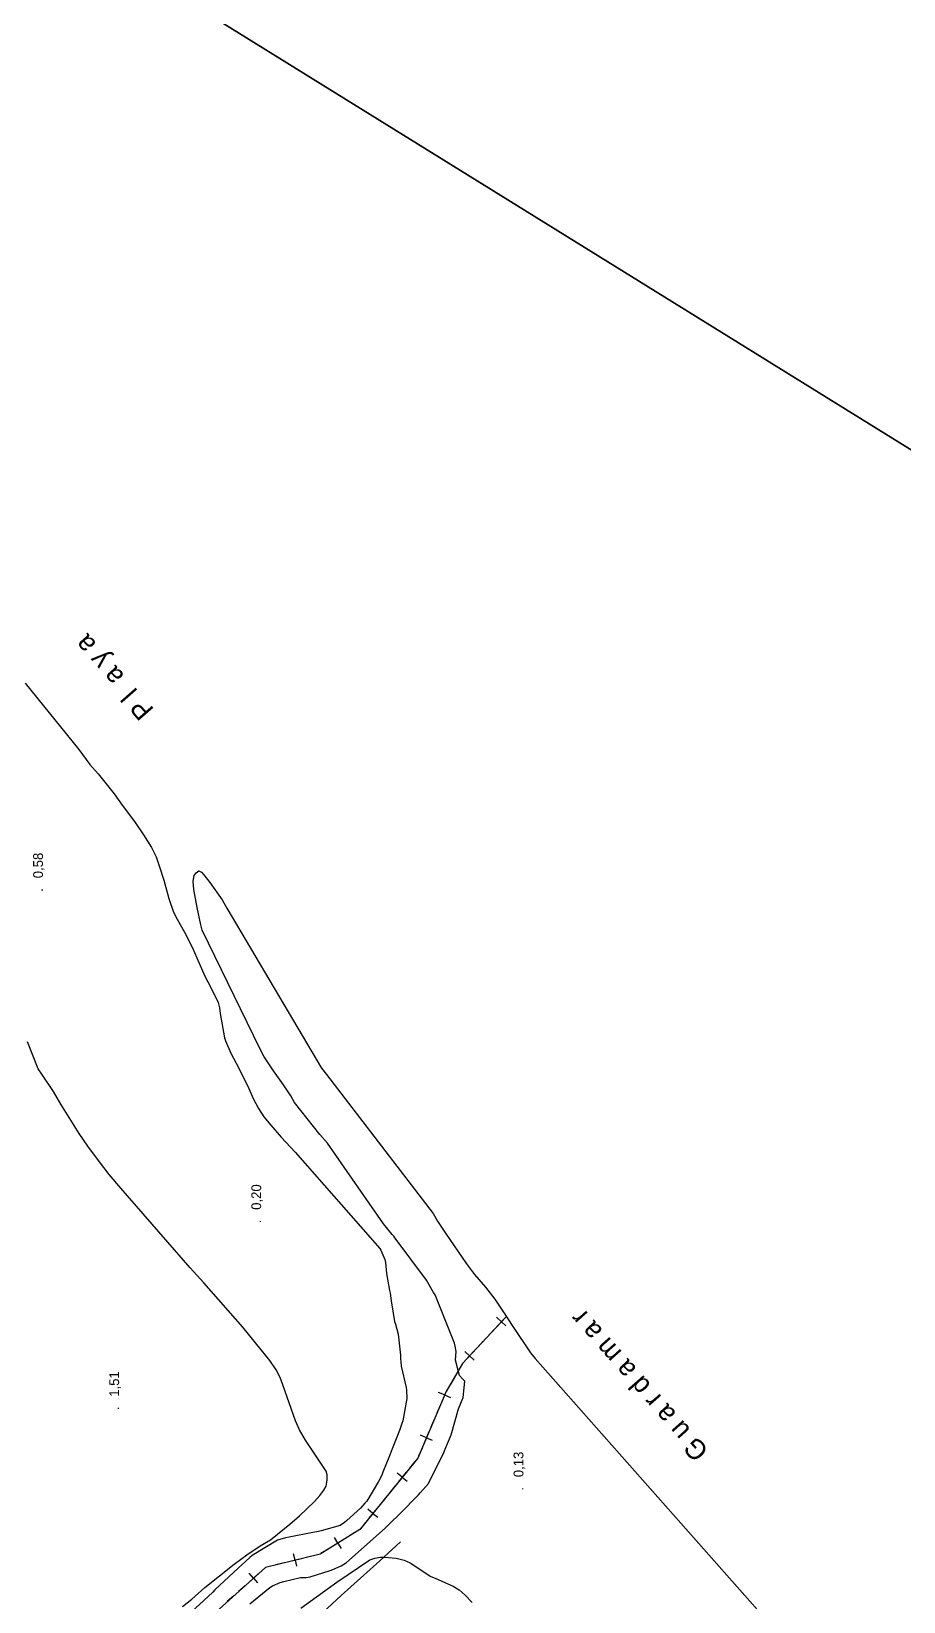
# Model space of a CAD drawing. Extents: x 747954 to 748544, y 4317181 to 4318208.
# Drawn here: x 748176.3 to 748309.5, y 4317620.4 to 4317860.3 of the extents above; entities that cross this region are included whole.
import ezdxf
from ezdxf.enums import TextEntityAlignment as Align

# ---------------------------------------------------------------- set-up
doc = ezdxf.new("R2010")
doc.units = 0
doc.linetypes.add('DASHED', pattern=[0])
doc.layers.get('0').update_dxf_attribs({"linetype": 'CONTINUOUS'})
for name, color, linetype in [('22', 7, 'CONTINUOUS'), ('24', 7, 'CONTINUOUS'), ('44', 7, 'CONTINUOUS'), ('48', 7, 'CONTINUOUS'), ('50', 7, 'CONTINUOUS'), ('56', 7, 'CONTINUOUS'), ('8', 7, 'CONTINUOUS'), ('PATTERN_CLASS', 7, 'CONTINUOUS')]:
    doc.layers.add(name, color=color, linetype=linetype)

msp = doc.modelspace()

# ---------------------------------------------------------------- linework, layer by layer
at = {"layer": '22', "color": 0, "linetype": 'CONTINUOUS'}
for points in [[(748209.69, 4317620.06), (748212.75, 4317622.55), (748213.15, 4317622.79), (748214.31, 4317623.29), (748214.84, 4317623.44), (748217.41, 4317624.1), (748217.86, 4317624.09), (748218.3, 4317624.09), (748218.89, 4317624.17), (748221.93, 4317625.16), (748222.36, 4317625.29), (748223.63, 4317625.84), (748224.43, 4317626.37), (748230.32, 4317631.61), (748231.08, 4317632.33), (748232.59, 4317633.78), (748235.42, 4317636.71), (748235.74, 4317637.05), (748236.98, 4317638.46), (748239.29, 4317643.19), (748239.61, 4317643.92), (748240.43, 4317645.89), (748241.56, 4317649.85), (748241.89, 4317650.69), (748242.25, 4317651.59), (748242.49, 4317654.09), (748242.18, 4317654.42), (748241.69, 4317654.94), (748241.11, 4317657.27), (748241.17, 4317658.6), (748241.02, 4317659.44), (748240.92, 4317659.88), (748237.96, 4317667.26), (748237.73, 4317667.64), (748236.68, 4317669.51), (748231.73, 4317676.1)], [(748229.67, 4317674.09), (748230.27, 4317672.64), (748230.38, 4317672.21), (748230.5, 4317671.08), (748230.53, 4317670.5), (748230.98, 4317667.92), (748231.09, 4317667.5), (748231.27, 4317666.34), (748231.77, 4317663.21), (748231.91, 4317662.79), (748232.35, 4317661.27), (748232.67, 4317658.05), (748232.68, 4317657.61), (748232.79, 4317656.38), (748233.55, 4317653.13), (748233.6, 4317652.69), (748233.66, 4317651.44), (748233.02, 4317648), (748232.88, 4317647.58), (748232.55, 4317646.54), (748231.43, 4317643.71), (748231.28, 4317643.31), (748231, 4317642.66), (748229.99, 4317640.15), (748229.82, 4317639.73), (748229.34, 4317638.75), (748227.54, 4317635.76), (748227.25, 4317635.42), (748226.56, 4317634.69), (748224.47, 4317632.76), (748224.12, 4317632.48), (748223.49, 4317632.02), (748220.58, 4317631.19), (748220.15, 4317631.12), (748219.29, 4317630.96), (748215.69, 4317630.26), (748215.13, 4317630.13), (748213.91, 4317629.8), (748210.01, 4317627.42), (748209.67, 4317627.12), (748207.87, 4317625.48), (748204.34, 4317622.17), (748204.01, 4317621.86), (748202.64, 4317620.56), (748198.34, 4317616.58)]]:
    msp.add_lwpolyline(points, dxfattribs=at)
at = {"layer": '24', "color": 0, "linetype": 'CONTINUOUS'}
for points in [[(748175.36, 4317760.69), (748183.55, 4317750.6), (748185.23, 4317748.3), (748186.51, 4317746.84), (748188.96, 4317743.8), (748190.17, 4317742.1), (748192.04, 4317739.59), (748193.43, 4317737.56), (748194.64, 4317735.59), (748195.35, 4317734.16), (748195.84, 4317732.82), (748196.53, 4317730.62), (748197.32, 4317727.84), (748198.03, 4317725.75), (748198.58, 4317724.66), (748199.7, 4317722.67), (748200.88, 4317720.39), (748201.57, 4317718.75), (748202.82, 4317715.94), (748203.73, 4317714.21), (748204.84, 4317711.91), (748205.03, 4317711.09), (748205.13, 4317710.27), (748205.8, 4317706.51), (748205.95, 4317706.09), (748206.77, 4317704.17), (748207.57, 4317702.66), (748209.35, 4317699.15), (748210.16, 4317697.28), (748210.98, 4317695.75), (748211.83, 4317694.48), (748212.88, 4317693.17), (748214.48, 4317691.34), (748216.57, 4317689.05), (748229.52, 4317674.35), (748229.67, 4317674.09)], [(748231.73, 4317676.1), (748231.7, 4317676.16), (748231.4, 4317676.48), (748230.08, 4317678.12), (748229.17, 4317679.46), (748221.51, 4317690.41), (748220.38, 4317691.78), (748216.49, 4317696.67), (748215.92, 4317697.66), (748214.79, 4317699.37), (748213.28, 4317701.48), (748211.87, 4317703.63), (748211.21, 4317704.92), (748202.38, 4317722.96), (748202.17, 4317723.81), (748201.6, 4317726.44), (748201.1, 4317729.17), (748201.03, 4317730.48), (748201.17, 4317731.35), (748201.45, 4317731.76), (748201.88, 4317732.04), (748202.27, 4317731.85), (748202.65, 4317731.44), (748203.54, 4317730.25), (748205.45, 4317727.59), (748206.16, 4317726.34), (748220.62, 4317701.89), (748221.39, 4317700.92), (748237.66, 4317679.67), (748238.34, 4317678.51), (748239.55, 4317676.67), (748242.76, 4317671.98), (748244.01, 4317670.39), (748245.68, 4317668.42), (748247.09, 4317666.58), (748248.31, 4317664.79), (748249.84, 4317662.4), (748252.52, 4317658.38), (748253.28, 4317657.55), (748303.64, 4317600.58)]]:
    msp.add_lwpolyline(points, dxfattribs=at)
at = {"layer": '44', "color": 0, "linetype": 'CONTINUOUS'}
for points in [[(748180.8, 4317696.4), (748179.66, 4317698.31), (748177.88, 4317700.96), (748177.36, 4317701.78), (748175.72, 4317705.9)], [(748199.36, 4317619.67), (748200.81, 4317620.79), (748202.79, 4317622.57), (748207.28, 4317626.1), (748209.21, 4317627.55), (748211.27, 4317628.92), (748212.84, 4317629.84), (748215.78, 4317632.21), (748217.28, 4317633.5), (748219.53, 4317635.71), (748220.38, 4317636.58), (748220.99, 4317637.41), (748221.31, 4317638.05), (748221.48, 4317638.94), (748221.47, 4317639.76), (748221.33, 4317640.33), (748219.1, 4317643.69), (748218.17, 4317645.05), (748217.27, 4317646.65), (748216.63, 4317648.01), (748214.69, 4317653.5), (748214.31, 4317654.64), (748213.71, 4317655.82), (748212.75, 4317657.23), (748210.56, 4317659.94), (748208.59, 4317662.3), (748202.63, 4317669.1), (748200.55, 4317671.39), (748189.97, 4317683.55), (748188.19, 4317685.67), (748186.53, 4317687.78), (748184.9, 4317690), (748183.6, 4317691.89), (748180.8, 4317696.4)], [(748217.48, 4317619.39), (748219.86, 4317621.14), (748222.98, 4317623.35), (748228, 4317626.77), (748228.74, 4317627.05), (748229.64, 4317627.19), (748230.26, 4317627.19), (748232.02, 4317627.02), (748233.22, 4317626.73), (748234.16, 4317626.34), (748234.87, 4317625.84), (748237.21, 4317624.3), (748238.09, 4317623.94), (748240.74, 4317622.77), (748241.65, 4317622.17), (748242.56, 4317621.39), (748243.64, 4317620.26)]]:
    msp.add_lwpolyline(points, dxfattribs=at)
at = {"layer": '56', "color": 0, "linetype": 'CONTINUOUS'}
for p, q in [((748248.09, 4317663.16), (748247.35, 4317663.84)), ((748248.75, 4317663.87), (748247.42, 4317662.44)), ((748246.91, 4317661.89), (748246.02, 4317660.92)), ((748248.09, 4317663.16), (748248.78, 4317662.51)), ((748245.33, 4317660.19), (748244.43, 4317659.22)), ((748242.1, 4317656.65), (748241.43, 4317655.52)), ((748243.24, 4317657.94), (748242.51, 4317658.62)), ((748243.91, 4317658.65), (748242.58, 4317657.22)), ((748243.24, 4317657.94), (748243.94, 4317657.29)), ((748240.92, 4317654.65), (748240.25, 4317653.51)), ((748239.43, 4317651.97), (748238.5, 4317652.36)), ((748239.43, 4317651.97), (748240.3, 4317651.6)), ((748238.75, 4317650.38), (748238.24, 4317649.17)), ((748237.84, 4317648.24), (748237.33, 4317647.03)), ((748236.64, 4317645.42), (748235.72, 4317645.81)), ((748237.02, 4317646.32), (748236.26, 4317644.52)), ((748236.64, 4317645.42), (748237.51, 4317645.05)), ((748235.97, 4317643.83), (748235.45, 4317642.62)), ((748232.96, 4317639.41), (748232.18, 4317640.04)), ((748233.57, 4317640.16), (748232.34, 4317638.65)), ((748234.89, 4317641.79), (748234.06, 4317640.77)), ((748231.87, 4317638.07), (748231.04, 4317637.05)), ((748232.96, 4317639.41), (748233.69, 4317638.81)), ((748230.4, 4317636.26), (748229.57, 4317635.24)), ((748228.47, 4317633.88), (748227.69, 4317634.51)), ((748229.08, 4317634.64), (748227.86, 4317633.12)), ((748228.47, 4317633.88), (748229.2, 4317633.28)), ((748225.72, 4317630.96), (748224.6, 4317630.26)), ((748227.38, 4317632.54), (748226.55, 4317631.52)), ((748221.66, 4317628.42), (748220.54, 4317627.72)), ((748223.95, 4317629.85), (748222.29, 4317628.81)), ((748223.12, 4317629.33), (748222.59, 4317630.18)), ((748223.12, 4317629.33), (748223.62, 4317628.53)), ((748214.92, 4317626.3), (748213.64, 4317625.99)), ((748217.55, 4317626.94), (748215.65, 4317626.48)), ((748216.6, 4317626.71), (748216.36, 4317627.68)), ((748216.6, 4317626.71), (748216.82, 4317625.79)), ((748219.58, 4317627.43), (748218.3, 4317627.12)), ((748210.96, 4317624.62), (748209.51, 4317623.32)), ((748210.23, 4317623.97), (748209.56, 4317624.72)), ((748210.23, 4317623.97), (748210.86, 4317623.27)), ((748207.21, 4317621.27), (748206.23, 4317620.4)), ((748208.95, 4317622.82), (748207.96, 4317621.95))]:
    msp.add_line(p, q, dxfattribs=at)
for points in [[(748239.86, 4317652.84), (748239.64, 4317652.47), (748239.05, 4317651.07)], [(748212.66, 4317625.75), (748212.05, 4317625.6), (748211.54, 4317625.14)]]:
    msp.add_lwpolyline(points, dxfattribs=at)
at = {"layer": '8', "color": 0, "linetype": 'DASHED'}
msp.add_lwpolyline([(748200.73, 4317601.11), (748203.3, 4317603.33), (748211.59, 4317610.1), (748217.45, 4317615.64), (748223.62, 4317621.31), (748229.52, 4317626.6), (748232.66, 4317629.53)], dxfattribs=at)
at = {"layer": 'PATTERN_CLASS', "color": 0, "linetype": 'CONTINUOUS'}
msp.add_lwpolyline([(748248.75, 4317663.87), (748242.17, 4317656.78), (748239.64, 4317652.47), (748235.33, 4317642.33), (748226.48, 4317631.43), (748220.4, 4317627.63), (748212.05, 4317625.6), (748204.96, 4317619.26)], dxfattribs=at)

# ---------------------------------------------------------------- texts
at = {"layer": '48', "color": 0, "linetype": 'CONTINUOUS'}
for s, p in [(' 0,58', (748178.07, 4317730.35)), ('.', (748178.07, 4317728.85)), (' 0,20', (748211.4, 4317679.69)), ('.', (748211.4, 4317678.19)), (' 1,51', (748189.7, 4317651.13)), ('.', (748189.7, 4317649.63)), (' 0,13', (748251.46, 4317638.84)), ('.', (748251.46, 4317637.34))]:
    msp.add_text(s, height=1.5, rotation=90, dxfattribs=at).set_placement(p)
at = {"layer": '50', "color": 0, "linetype": 'CONTINUOUS'}
for s, rotation, p in [('P l  a y a', 131.2414, (748192.89, 4317754.73)), ('G u a r d a m a r', 131.4758, (748277.67, 4317641.49))]:
    msp.add_text(s, height=3, rotation=rotation, dxfattribs=at).set_placement(p, align=Align.TOP_LEFT)

# ---------------------------------------------------------------- meshes
at = {"color": 0, "linetype": 'CONTINUOUS'}
mesh = msp.add_polyface(dxfattribs=at)
corners = [(747954.5, 4317181), (747954.5, 4317181), (747954.5, 4317371.96), (748262.5, 4317181), (747954.5, 4317546.49), (748544, 4317181), (747954.5, 4318207.5), (748544, 4317842.01), (748544, 4318207.5)]
mesh.append_faces([[corners[k] for k in face] for face in [(0, 1, 3, 2), (2, 3, 5, 4), (4, 5, 7, 6), (6, 7, 8, 8)]], dxfattribs={"vtx0": -1, "vtx2": -1, "color": 0})
mesh = msp.add_polyface(dxfattribs=at)
corners = [(747964.5, 4317191), (747964.5, 4317191), (747964.5, 4317375.76), (748262.5, 4317191), (747964.5, 4317544.09), (748534, 4317191), (747964.5, 4318011), (748534, 4317657.91), (748262.5, 4318011), (748534, 4317842.67), (748534, 4318011)]
mesh.append_faces([[corners[k] for k in face] for face in [(0, 1, 3, 2), (2, 3, 5, 4), (4, 5, 7, 6), (6, 7, 9, 8), (8, 9, 10, 10)]], dxfattribs={"vtx0": -1, "vtx2": -1, "color": 0})

doc.saveas('drawing.dxf')
